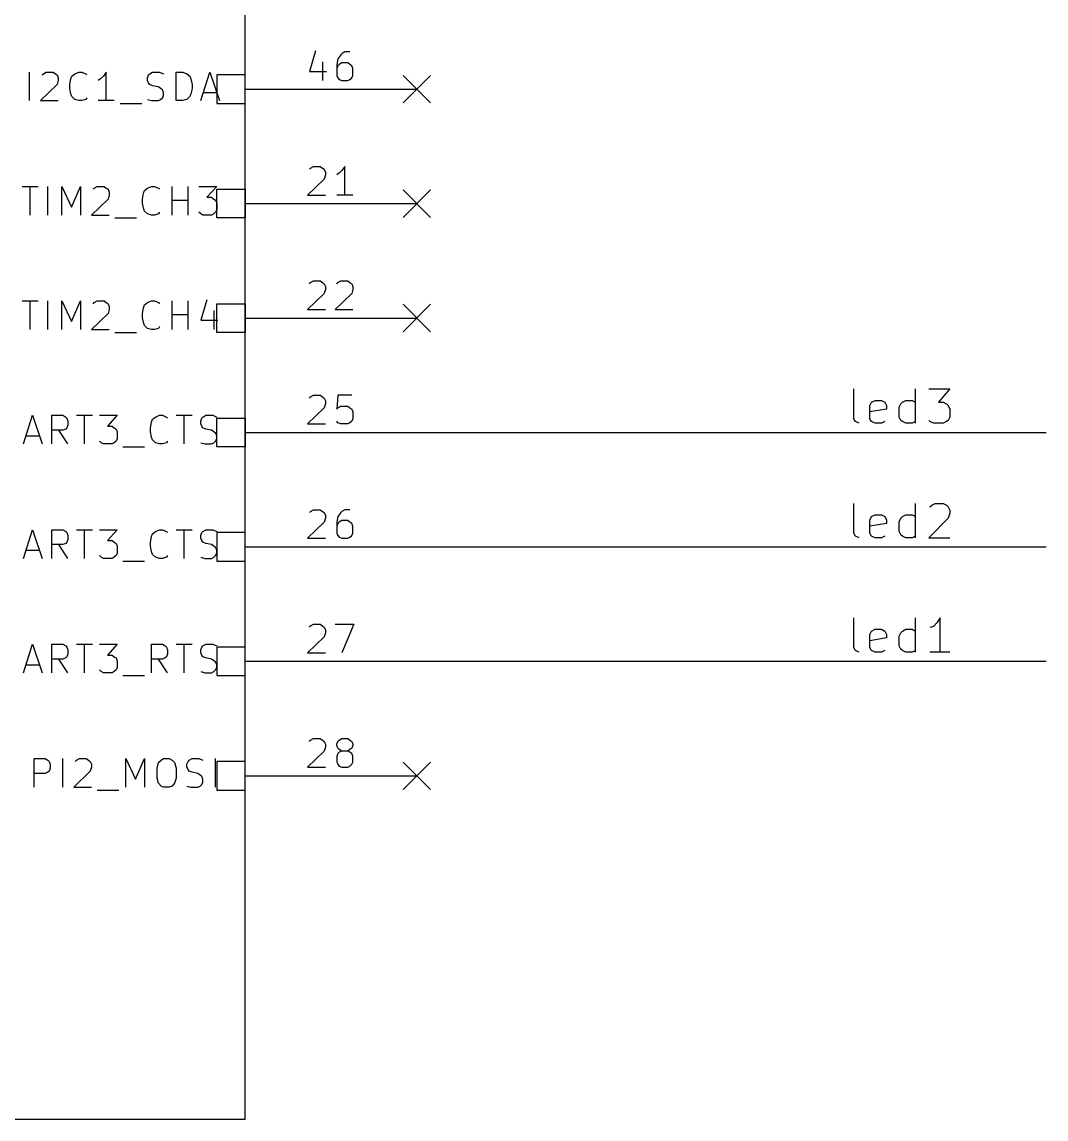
# Model space of a CAD drawing. Extents: x 4000 to 326700, y 4000 to 230000.
# Drawn here: x 130095 to 148000, y 113500 to 132675 of the extents above; entities that cross this region are included whole.
import ezdxf

# ---------------------------------------------------------------- set-up
doc = ezdxf.new("R2010")
doc.units = 0
for name, color, linetype in [('BLACK', 1, 'CONTINUOUS'), ('BLUE', 2, 'CONTINUOUS'), ('CYAN', 4, 'CONTINUOUS'), ('GREEN', 3, 'CONTINUOUS'), ('RED', 5, 'CONTINUOUS')]:
    doc.layers.add(name, color=color, linetype=linetype)

msp = doc.modelspace()

# ---------------------------------------------------------------- linework, layer by layer
at = {"layer": 'BLACK'}
for p, q in [((144640, 125740), (144640, 126260)), ((145720, 125660), (145720, 126260)), ((145950, 126260), (146320, 126260)), ((146320, 126260), (146120, 126030)), ((144920, 125970), (144950, 126030)), ((144950, 126030), (145010, 126060)), ((145010, 126060), (145120, 126060)), ((145120, 126060), (145180, 126030)), ((145180, 126030), (145210, 125970)), ((145430, 125940), (145460, 126000)), ((145460, 126000), (145490, 126030)), ((145490, 126030), (145550, 126060)), ((145550, 126060), (145660, 126060)), ((145660, 126060), (145720, 126030)), ((146120, 126030), (146200, 126030)), ((146200, 126030), (146260, 126000)), ((146260, 126000), (146290, 125970)), ((144920, 125740), (144920, 125970)), ((145210, 125910), (144920, 125860)), ((145210, 125970), (145210, 125910)), ((145430, 125770), (145430, 125940)), ((146290, 125970), (146320, 125910)), ((146320, 125910), (146320, 125770)), ((144670, 125690), (144640, 125740)), ((144730, 125660), (144670, 125690)), ((144950, 125690), (144920, 125740)), ((145010, 125660), (144950, 125690)), ((145120, 125660), (145010, 125660)), ((145180, 125690), (145120, 125660)), ((145460, 125710), (145430, 125770)), ((145490, 125690), (145460, 125710)), ((145550, 125660), (145490, 125690)), ((145660, 125660), (145550, 125660)), ((145720, 125690), (145660, 125660)), ((145970, 125690), (145950, 125710)), ((146030, 125660), (145970, 125690)), ((146200, 125660), (146030, 125660)), ((146260, 125690), (146200, 125660)), ((146290, 125710), (146260, 125690)), ((146320, 125770), (146290, 125710)), ((144640, 123740), (144640, 124260)), ((145720, 123660), (145720, 124260)), ((146000, 124230), (146060, 124260)), ((146060, 124260), (146200, 124260)), ((146200, 124260), (146260, 124230)), ((145970, 124200), (146000, 124230)), ((146260, 124230), (146290, 124200)), ((146290, 124200), (146320, 124140)), ((146320, 124090), (146290, 124000)), ((146320, 124140), (146320, 124090)), ((144920, 123970), (144950, 124030)), ((144920, 123740), (144920, 123970)), ((145210, 123910), (144920, 123860)), ((144950, 124030), (145010, 124060)), ((145010, 124060), (145120, 124060)), ((145120, 124060), (145180, 124030)), ((145180, 124030), (145210, 123970)), ((145210, 123970), (145210, 123910)), ((145430, 123940), (145460, 124000)), ((145430, 123770), (145430, 123940)), ((145460, 124000), (145490, 124030)), ((145490, 124030), (145550, 124060)), ((145550, 124060), (145660, 124060)), ((145660, 124060), (145720, 124030)), ((146290, 124000), (145950, 123660)), ((144670, 123690), (144640, 123740)), ((144730, 123660), (144670, 123690)), ((144950, 123690), (144920, 123740)), ((145010, 123660), (144950, 123690)), ((145180, 123690), (145120, 123660)), ((145460, 123710), (145430, 123770)), ((145490, 123690), (145460, 123710)), ((145550, 123660), (145490, 123690)), ((145720, 123690), (145660, 123660)), ((145120, 123660), (145010, 123660)), ((145660, 123660), (145550, 123660)), ((145950, 123660), (146320, 123660)), ((144640, 121740), (144640, 122260)), ((145720, 121660), (145720, 122260)), ((146090, 122170), (146030, 122110)), ((146150, 122260), (146090, 122170)), ((146150, 121660), (146150, 122260)), ((144920, 121970), (144950, 122030)), ((144920, 121740), (144920, 121970)), ((144950, 122030), (145010, 122060)), ((145010, 122060), (145120, 122060)), ((145120, 122060), (145180, 122030)), ((145180, 122030), (145210, 121970)), ((145210, 121970), (145210, 121910)), ((145430, 121940), (145460, 122000)), ((145460, 122000), (145490, 122030)), ((145490, 122030), (145550, 122060)), ((145550, 122060), (145660, 122060)), ((145660, 122060), (145720, 122030)), ((146030, 122110), (145970, 122090)), ((145210, 121910), (144920, 121860)), ((145430, 121770), (145430, 121940)), ((145460, 121710), (145430, 121770)), ((144670, 121690), (144640, 121740)), ((144730, 121660), (144670, 121690)), ((144950, 121690), (144920, 121740)), ((145010, 121660), (144950, 121690)), ((145120, 121660), (145010, 121660)), ((145180, 121690), (145120, 121660)), ((145490, 121690), (145460, 121710)), ((145550, 121660), (145490, 121690)), ((145660, 121660), (145550, 121660)), ((145720, 121690), (145660, 121660)), ((146320, 121660), (145970, 121660))]:
    msp.add_line(p, q, dxfattribs=at)
at = {"layer": 'BLUE'}
for p, q in [((136760, 131740), (137240, 131260)), ((137240, 131740), (136760, 131260)), ((136760, 129740), (137240, 129260)), ((137240, 129740), (136760, 129260)), ((136760, 127740), (137240, 127260)), ((137240, 127740), (136760, 127260)), ((136760, 119740), (137240, 119260)), ((137240, 119740), (136760, 119260))]:
    msp.add_line(p, q, dxfattribs=at)
at = {"layer": 'CYAN'}
for p, q in [((130230, 131300), (130230, 131800)), ((130450, 131750), (130470, 131770)), ((130470, 131770), (130520, 131800)), ((130520, 131800), (130640, 131800)), ((130640, 131800), (130680, 131770)), ((130680, 131770), (130710, 131750)), ((130710, 131750), (130730, 131700)), ((130970, 131730), (131020, 131770)), ((131020, 131770), (131090, 131800)), ((131090, 131800), (131140, 131800)), ((131140, 131800), (131210, 131770)), ((131210, 131770), (131230, 131750)), ((131570, 131800), (131520, 131730)), ((131570, 131300), (131570, 131800)), ((132290, 131700), (132310, 131750)), ((132310, 131750), (132330, 131770)), ((132330, 131770), (132380, 131800)), ((132380, 131800), (132500, 131800)), ((132500, 131800), (132570, 131770)), ((132790, 131300), (132790, 131800)), ((132790, 131800), (132910, 131800)), ((132910, 131800), (132980, 131770)), ((132980, 131770), (133030, 131730)), ((133220, 131300), (133380, 131800)), ((133380, 131800), (133550, 131300)), ((130710, 131580), (130420, 131300)), ((130730, 131650), (130710, 131580)), ((130730, 131700), (130730, 131650)), ((130930, 131580), (130950, 131680)), ((130930, 131510), (130930, 131580)), ((130950, 131680), (130970, 131730)), ((131470, 131680), (131430, 131650)), ((131520, 131730), (131470, 131680)), ((132290, 131650), (132290, 131700)), ((132310, 131610), (132290, 131650)), ((132330, 131580), (132310, 131610)), ((132380, 131560), (132330, 131580)), ((132480, 131540), (132380, 131560)), ((133030, 131730), (133050, 131680)), ((133050, 131680), (133070, 131580)), ((133070, 131580), (133070, 131510)), ((130950, 131420), (130930, 131510)), ((130970, 131370), (130950, 131420)), ((131020, 131320), (130970, 131370)), ((131230, 131350), (131210, 131320)), ((132520, 131510), (132480, 131540)), ((132550, 131490), (132520, 131510)), ((132520, 131320), (132550, 131350)), ((132570, 131440), (132550, 131490)), ((132550, 131350), (132570, 131390)), ((132570, 131390), (132570, 131440)), ((133030, 131370), (132980, 131320)), ((133050, 131420), (133030, 131370)), ((133070, 131510), (133050, 131420)), ((133270, 131440), (133500, 131440)), ((130420, 131300), (130730, 131300)), ((131090, 131300), (131020, 131320)), ((131140, 131300), (131090, 131300)), ((131210, 131320), (131140, 131300)), ((131710, 131300), (131430, 131300)), ((131810, 131250), (132190, 131250)), ((132290, 131320), (132360, 131300)), ((132360, 131300), (132480, 131300)), ((132480, 131300), (132520, 131320)), ((132910, 131300), (132790, 131300)), ((132980, 131320), (132910, 131300)), ((130100, 129800), (130380, 129800)), ((130240, 129300), (130240, 129800)), ((130550, 129300), (130550, 129800)), ((130790, 129300), (130790, 129800)), ((130790, 129800), (130960, 129440)), ((130960, 129440), (131120, 129800)), ((131120, 129800), (131120, 129300)), ((131340, 129750), (131360, 129770)), ((131360, 129770), (131410, 129800)), ((131410, 129800), (131530, 129800)), ((131530, 129800), (131570, 129770)), ((131570, 129770), (131600, 129750)), ((131600, 129750), (131620, 129700)), ((131620, 129650), (131600, 129580)), ((131620, 129700), (131620, 129650)), ((132200, 129580), (132220, 129680)), ((132220, 129680), (132240, 129730)), ((132240, 129730), (132290, 129770)), ((132290, 129770), (132360, 129800)), ((132360, 129800), (132410, 129800)), ((132410, 129800), (132480, 129770)), ((132480, 129770), (132500, 129750)), ((132720, 129300), (132720, 129800)), ((133000, 129300), (133000, 129800)), ((133190, 129800), (133500, 129800)), ((133500, 129800), (133330, 129610)), ((131600, 129580), (131310, 129300)), ((132200, 129510), (132200, 129580)), ((132220, 129420), (132200, 129510)), ((132720, 129560), (133000, 129560)), ((133330, 129610), (133410, 129610)), ((133410, 129610), (133450, 129580)), ((133450, 129580), (133480, 129560)), ((133480, 129560), (133500, 129510)), ((133500, 129510), (133500, 129390)), ((131310, 129300), (131620, 129300)), ((131720, 129250), (132100, 129250)), ((132240, 129370), (132220, 129420)), ((132290, 129320), (132240, 129370)), ((132360, 129300), (132290, 129320)), ((132410, 129300), (132360, 129300)), ((132480, 129320), (132410, 129300)), ((132500, 129350), (132480, 129320)), ((133220, 129320), (133190, 129350)), ((133260, 129300), (133220, 129320)), ((133410, 129300), (133260, 129300)), ((133450, 129320), (133410, 129300)), ((133480, 129350), (133450, 129320)), ((133500, 129390), (133480, 129350)), ((130100, 127800), (130380, 127800)), ((130240, 127300), (130240, 127800)), ((130550, 127300), (130550, 127800)), ((130790, 127300), (130790, 127800)), ((130790, 127800), (130960, 127440)), ((130960, 127440), (131120, 127800)), ((131120, 127800), (131120, 127300)), ((131340, 127750), (131360, 127770)), ((131360, 127770), (131410, 127800)), ((131410, 127800), (131530, 127800)), ((131530, 127800), (131570, 127770)), ((131570, 127770), (131600, 127750)), ((131600, 127750), (131620, 127700)), ((132220, 127680), (132240, 127730)), ((132240, 127730), (132290, 127770)), ((132290, 127770), (132360, 127800)), ((132360, 127800), (132410, 127800)), ((132410, 127800), (132480, 127770)), ((132480, 127770), (132500, 127750)), ((132720, 127300), (132720, 127800)), ((133000, 127300), (133000, 127800)), ((133330, 127820), (133220, 127460)), ((131600, 127580), (131310, 127300)), ((131620, 127650), (131600, 127580)), ((131620, 127700), (131620, 127650)), ((132200, 127580), (132220, 127680)), ((132200, 127510), (132200, 127580)), ((132720, 127560), (133000, 127560)), ((133450, 127630), (133450, 127300)), ((132220, 127420), (132200, 127510)), ((132240, 127370), (132220, 127420)), ((132290, 127320), (132240, 127370)), ((132500, 127350), (132480, 127320)), ((133220, 127460), (133520, 127460)), ((131310, 127300), (131620, 127300)), ((131720, 127250), (132100, 127250)), ((132360, 127300), (132290, 127320)), ((132410, 127300), (132360, 127300)), ((132480, 127320), (132410, 127300)), ((130120, 125300), (130280, 125800)), ((130280, 125800), (130450, 125300)), ((130620, 125300), (130620, 125800)), ((130620, 125800), (130810, 125800)), ((130810, 125800), (130860, 125770)), ((131050, 125800), (131330, 125800)), ((131190, 125300), (131190, 125800)), ((131450, 125800), (131760, 125800)), ((131760, 125800), (131590, 125610)), ((132430, 125770), (132500, 125800)), ((132500, 125800), (132550, 125800)), ((132550, 125800), (132620, 125770)), ((132790, 125800), (133070, 125800)), ((132930, 125300), (132930, 125800)), ((133260, 125770), (133310, 125800)), ((133310, 125800), (133430, 125800)), ((133430, 125800), (133500, 125770)), ((130860, 125770), (130880, 125750)), ((130880, 125750), (130900, 125700)), ((130900, 125630), (130880, 125580)), ((130900, 125700), (130900, 125630)), ((131590, 125610), (131670, 125610)), ((131670, 125610), (131710, 125580)), ((132340, 125580), (132360, 125680)), ((132360, 125680), (132380, 125730)), ((132380, 125730), (132430, 125770)), ((132620, 125770), (132640, 125750)), ((133220, 125700), (133240, 125750)), ((133220, 125650), (133220, 125700)), ((133240, 125610), (133220, 125650)), ((133240, 125750), (133260, 125770)), ((133260, 125580), (133240, 125610)), ((130170, 125440), (130400, 125440)), ((130810, 125540), (130620, 125540)), ((130900, 125300), (130740, 125540)), ((130860, 125560), (130810, 125540)), ((130880, 125580), (130860, 125560)), ((131710, 125580), (131740, 125560)), ((131740, 125560), (131760, 125510)), ((131760, 125510), (131760, 125390)), ((132340, 125510), (132340, 125580)), ((132360, 125420), (132340, 125510)), ((132380, 125370), (132360, 125420)), ((133310, 125560), (133260, 125580)), ((133410, 125540), (133310, 125560)), ((133450, 125510), (133410, 125540)), ((133480, 125490), (133450, 125510)), ((133500, 125440), (133480, 125490)), ((133500, 125390), (133500, 125440)), ((131480, 125320), (131450, 125350)), ((131520, 125300), (131480, 125320)), ((131670, 125300), (131520, 125300)), ((131710, 125320), (131670, 125300)), ((131740, 125350), (131710, 125320)), ((131760, 125390), (131740, 125350)), ((131860, 125250), (132240, 125250)), ((132430, 125320), (132380, 125370)), ((132500, 125300), (132430, 125320)), ((132550, 125300), (132500, 125300)), ((132620, 125320), (132550, 125300)), ((132640, 125350), (132620, 125320)), ((133220, 125320), (133290, 125300)), ((133290, 125300), (133410, 125300)), ((133410, 125300), (133450, 125320)), ((133450, 125320), (133480, 125350)), ((133480, 125350), (133500, 125390)), ((130120, 123300), (130280, 123800)), ((130280, 123800), (130450, 123300)), ((130620, 123300), (130620, 123800)), ((130620, 123800), (130810, 123800)), ((130810, 123800), (130860, 123770)), ((130860, 123770), (130880, 123750)), ((130880, 123750), (130900, 123700)), ((130900, 123700), (130900, 123630)), ((131050, 123800), (131330, 123800)), ((131190, 123300), (131190, 123800)), ((131450, 123800), (131760, 123800)), ((131760, 123800), (131590, 123610)), ((132340, 123580), (132360, 123680)), ((132360, 123680), (132380, 123730)), ((132380, 123730), (132430, 123770)), ((132430, 123770), (132500, 123800)), ((132500, 123800), (132550, 123800)), ((132550, 123800), (132620, 123770)), ((132620, 123770), (132640, 123750)), ((132790, 123800), (133070, 123800)), ((132930, 123300), (132930, 123800)), ((133220, 123700), (133240, 123750)), ((133220, 123650), (133220, 123700)), ((133240, 123750), (133260, 123770)), ((133260, 123770), (133310, 123800)), ((133310, 123800), (133430, 123800)), ((133430, 123800), (133500, 123770)), ((130810, 123540), (130620, 123540)), ((130900, 123300), (130740, 123540)), ((130860, 123560), (130810, 123540)), ((130880, 123580), (130860, 123560)), ((130900, 123630), (130880, 123580)), ((131590, 123610), (131670, 123610)), ((131670, 123610), (131710, 123580)), ((131710, 123580), (131740, 123560)), ((131740, 123560), (131760, 123510)), ((131760, 123510), (131760, 123390)), ((132340, 123510), (132340, 123580)), ((132360, 123420), (132340, 123510)), ((133240, 123610), (133220, 123650)), ((133260, 123580), (133240, 123610)), ((133310, 123560), (133260, 123580)), ((133410, 123540), (133310, 123560)), ((133450, 123510), (133410, 123540)), ((133480, 123490), (133450, 123510)), ((133500, 123440), (133480, 123490)), ((130170, 123440), (130400, 123440)), ((131480, 123320), (131450, 123350)), ((131520, 123300), (131480, 123320)), ((131670, 123300), (131520, 123300)), ((131710, 123320), (131670, 123300)), ((131740, 123350), (131710, 123320)), ((131760, 123390), (131740, 123350)), ((132380, 123370), (132360, 123420)), ((132430, 123320), (132380, 123370)), ((132500, 123300), (132430, 123320)), ((132550, 123300), (132500, 123300)), ((132620, 123320), (132550, 123300)), ((132640, 123350), (132620, 123320)), ((133220, 123320), (133290, 123300)), ((133290, 123300), (133410, 123300)), ((133410, 123300), (133450, 123320)), ((133450, 123320), (133480, 123350)), ((133480, 123350), (133500, 123390)), ((133500, 123390), (133500, 123440)), ((131860, 123250), (132240, 123250)), ((130120, 121300), (130280, 121800)), ((130280, 121800), (130450, 121300)), ((130620, 121300), (130620, 121800)), ((130620, 121800), (130810, 121800)), ((130810, 121800), (130860, 121770)), ((130860, 121770), (130880, 121750)), ((131050, 121800), (131330, 121800)), ((131190, 121300), (131190, 121800)), ((131450, 121800), (131760, 121800)), ((131760, 121800), (131590, 121610)), ((132360, 121300), (132360, 121800)), ((132360, 121800), (132550, 121800)), ((132550, 121800), (132600, 121770)), ((132600, 121770), (132620, 121750)), ((132790, 121800), (133070, 121800)), ((132930, 121300), (132930, 121800)), ((133240, 121750), (133260, 121770)), ((133260, 121770), (133310, 121800)), ((133310, 121800), (133430, 121800)), ((133430, 121800), (133500, 121770)), ((130880, 121580), (130860, 121560)), ((130880, 121750), (130900, 121700)), ((130900, 121630), (130880, 121580)), ((130900, 121700), (130900, 121630)), ((131590, 121610), (131670, 121610)), ((131670, 121610), (131710, 121580)), ((131710, 121580), (131740, 121560)), ((132620, 121580), (132600, 121560)), ((132620, 121750), (132640, 121700)), ((132640, 121630), (132620, 121580)), ((132640, 121700), (132640, 121630)), ((133220, 121700), (133240, 121750)), ((133220, 121650), (133220, 121700)), ((133240, 121610), (133220, 121650)), ((133260, 121580), (133240, 121610)), ((133310, 121560), (133260, 121580)), ((130170, 121440), (130400, 121440)), ((130810, 121540), (130620, 121540)), ((130900, 121300), (130740, 121540)), ((130860, 121560), (130810, 121540)), ((131740, 121560), (131760, 121510)), ((131760, 121390), (131740, 121350)), ((131760, 121510), (131760, 121390)), ((132550, 121540), (132360, 121540)), ((132640, 121300), (132480, 121540)), ((132600, 121560), (132550, 121540)), ((133410, 121540), (133310, 121560)), ((133450, 121510), (133410, 121540)), ((133480, 121490), (133450, 121510)), ((133500, 121440), (133480, 121490)), ((133480, 121350), (133500, 121390)), ((133500, 121390), (133500, 121440)), ((131480, 121320), (131450, 121350)), ((131520, 121300), (131480, 121320)), ((131670, 121300), (131520, 121300)), ((131710, 121320), (131670, 121300)), ((131740, 121350), (131710, 121320)), ((131860, 121250), (132240, 121250)), ((133220, 121320), (133290, 121300)), ((133290, 121300), (133410, 121300)), ((133410, 121300), (133450, 121320)), ((133450, 121320), (133480, 121350)), ((130310, 119300), (130310, 119800)), ((130310, 119800), (130500, 119800)), ((130500, 119800), (130550, 119770)), ((130550, 119770), (130570, 119750)), ((130570, 119750), (130590, 119700)), ((130590, 119700), (130590, 119630)), ((130810, 119300), (130810, 119800)), ((131030, 119750), (131050, 119770)), ((131050, 119770), (131100, 119800)), ((131100, 119800), (131220, 119800)), ((131220, 119800), (131260, 119770)), ((131260, 119770), (131290, 119750)), ((131290, 119750), (131310, 119700)), ((131310, 119700), (131310, 119650)), ((131910, 119300), (131910, 119800)), ((131910, 119800), (132080, 119440)), ((132080, 119440), (132240, 119800)), ((132240, 119800), (132240, 119300)), ((132460, 119630), (132480, 119730)), ((132480, 119730), (132530, 119770)), ((132530, 119770), (132570, 119800)), ((132570, 119800), (132670, 119800)), ((132670, 119800), (132720, 119770)), ((132720, 119770), (132760, 119730)), ((132760, 119730), (132790, 119630)), ((132980, 119700), (133000, 119750)), ((132980, 119650), (132980, 119700)), ((133000, 119750), (133020, 119770)), ((133020, 119770), (133070, 119800)), ((133070, 119800), (133190, 119800)), ((133190, 119800), (133260, 119770)), ((133480, 119300), (133480, 119800)), ((130500, 119540), (130310, 119540)), ((130550, 119560), (130500, 119540)), ((130570, 119580), (130550, 119560)), ((130590, 119630), (130570, 119580)), ((131290, 119580), (131000, 119300)), ((131310, 119650), (131290, 119580)), ((132460, 119460), (132460, 119630)), ((132790, 119630), (132790, 119460)), ((133000, 119610), (132980, 119650)), ((133020, 119580), (133000, 119610)), ((133070, 119560), (133020, 119580)), ((133170, 119540), (133070, 119560)), ((133210, 119510), (133170, 119540)), ((133240, 119490), (133210, 119510)), ((133260, 119440), (133240, 119490)), ((131000, 119300), (131310, 119300)), ((132480, 119370), (132460, 119460)), ((132530, 119320), (132480, 119370)), ((132570, 119300), (132530, 119320)), ((132670, 119300), (132570, 119300)), ((132720, 119320), (132670, 119300)), ((132760, 119370), (132720, 119320)), ((132790, 119460), (132760, 119370)), ((132980, 119320), (133050, 119300)), ((133050, 119300), (133170, 119300)), ((133170, 119300), (133210, 119320)), ((133210, 119320), (133240, 119350)), ((133240, 119350), (133260, 119390)), ((133260, 119390), (133260, 119440)), ((131410, 119250), (131790, 119250))]:
    msp.add_line(p, q, dxfattribs=at)
at = {"layer": 'GREEN'}
for p, q in [((137000, 125500), (148000, 125500)), ((137000, 123500), (148000, 123500)), ((137000, 121500), (148000, 121500))]:
    msp.add_line(p, q, dxfattribs=at)
at = {"layer": 'RED'}
for p, q in [((134000, 113500), (134000, 196500)), ((135230, 132170), (135120, 131810)), ((135690, 132120), (135670, 132100)), ((135740, 132150), (135690, 132120)), ((135830, 132150), (135740, 132150)), ((135350, 131980), (135350, 131650)), ((135620, 132030), (135600, 131930)), ((135600, 131930), (135600, 131740)), ((135670, 132100), (135620, 132030)), ((135640, 131930), (135620, 131910)), ((135690, 131960), (135640, 131930)), ((135790, 131960), (135690, 131960)), ((135830, 131930), (135790, 131960)), ((135860, 131910), (135830, 131930)), ((133500, 131750), (133500, 131250)), ((134000, 131750), (133500, 131750)), ((134000, 131250), (134000, 131750)), ((135120, 131810), (135420, 131810)), ((135620, 131910), (135600, 131860)), ((135600, 131740), (135620, 131700)), ((135880, 131860), (135860, 131910)), ((135860, 131700), (135880, 131740)), ((135880, 131740), (135880, 131860)), ((135620, 131700), (135640, 131670)), ((135640, 131670), (135690, 131650)), ((135690, 131650), (135790, 131650)), ((135790, 131650), (135830, 131670)), ((135830, 131670), (135860, 131700)), ((134000, 131500), (137000, 131500)), ((133500, 131250), (134000, 131250)), ((135120, 130100), (135140, 130120)), ((135140, 130120), (135190, 130150)), ((135190, 130150), (135310, 130150)), ((135310, 130150), (135350, 130120)), ((135350, 130120), (135380, 130100)), ((135380, 130100), (135400, 130050)), ((135400, 130050), (135400, 130000)), ((135640, 130030), (135600, 130000)), ((135690, 130080), (135640, 130030)), ((135740, 130150), (135690, 130080)), ((135740, 129650), (135740, 130150)), ((135380, 129930), (135090, 129650)), ((135400, 130000), (135380, 129930)), ((133500, 129250), (133500, 129750)), ((133500, 129750), (134000, 129750)), ((134000, 129750), (134000, 129250)), ((135090, 129650), (135400, 129650)), ((135880, 129650), (135600, 129650)), ((134000, 129500), (137000, 129500)), ((134000, 129250), (133500, 129250)), ((135120, 128100), (135140, 128120)), ((135140, 128120), (135190, 128150)), ((135190, 128150), (135310, 128150)), ((135310, 128150), (135350, 128120)), ((135350, 128120), (135380, 128100)), ((135380, 128100), (135400, 128050)), ((135600, 128100), (135620, 128120)), ((135620, 128120), (135670, 128150)), ((135670, 128150), (135790, 128150)), ((135790, 128150), (135830, 128120)), ((135830, 128120), (135860, 128100)), ((135860, 128100), (135880, 128050)), ((135380, 127930), (135090, 127650)), ((135400, 128000), (135380, 127930)), ((135400, 128050), (135400, 128000)), ((135860, 127930), (135570, 127650)), ((135880, 128000), (135860, 127930)), ((135880, 128050), (135880, 128000)), ((133500, 127250), (133500, 127750)), ((133500, 127750), (134000, 127750)), ((134000, 127750), (134000, 127250)), ((135090, 127650), (135400, 127650)), ((135570, 127650), (135880, 127650)), ((134000, 127500), (137000, 127500)), ((134000, 127250), (133500, 127250)), ((135120, 126100), (135140, 126120)), ((135140, 126120), (135190, 126150)), ((135190, 126150), (135310, 126150)), ((135310, 126150), (135350, 126120)), ((135350, 126120), (135380, 126100)), ((135380, 126100), (135400, 126050)), ((135400, 126000), (135380, 125930)), ((135400, 126050), (135400, 126000)), ((135620, 126150), (135600, 125910)), ((135860, 126150), (135620, 126150)), ((135380, 125930), (135090, 125650)), ((135600, 125910), (135620, 125930)), ((135620, 125930), (135670, 125960)), ((135670, 125960), (135790, 125960)), ((135790, 125960), (135830, 125930)), ((135830, 125930), (135860, 125910)), ((135860, 125910), (135880, 125860)), ((135880, 125860), (135880, 125740)), ((133500, 125250), (133500, 125750)), ((133500, 125750), (134000, 125750)), ((134000, 125750), (134000, 125250)), ((135090, 125650), (135400, 125650)), ((135620, 125670), (135600, 125700)), ((135670, 125650), (135620, 125670)), ((135790, 125650), (135670, 125650)), ((135830, 125670), (135790, 125650)), ((135860, 125700), (135830, 125670)), ((135880, 125740), (135860, 125700)), ((134000, 125500), (137000, 125500)), ((134000, 125250), (133500, 125250)), ((135120, 124100), (135140, 124120)), ((135140, 124120), (135190, 124150)), ((135190, 124150), (135310, 124150)), ((135310, 124150), (135350, 124120)), ((135350, 124120), (135380, 124100)), ((135380, 124100), (135400, 124050)), ((135670, 124100), (135620, 124030)), ((135690, 124120), (135670, 124100)), ((135740, 124150), (135690, 124120)), ((135830, 124150), (135740, 124150)), ((135380, 123930), (135090, 123650)), ((135400, 124000), (135380, 123930)), ((135400, 124050), (135400, 124000)), ((135620, 124030), (135600, 123930)), ((135600, 123930), (135600, 123740)), ((135620, 123910), (135600, 123860)), ((135640, 123930), (135620, 123910)), ((135690, 123960), (135640, 123930)), ((135790, 123960), (135690, 123960)), ((135830, 123930), (135790, 123960)), ((135860, 123910), (135830, 123930)), ((135880, 123860), (135860, 123910)), ((133500, 123750), (133500, 123250)), ((134000, 123750), (133500, 123750)), ((134000, 123250), (134000, 123750)), ((135600, 123740), (135620, 123700)), ((135620, 123700), (135640, 123670)), ((135830, 123670), (135860, 123700)), ((135860, 123700), (135880, 123740)), ((135880, 123740), (135880, 123860)), ((134000, 123500), (137000, 123500)), ((135090, 123650), (135400, 123650)), ((135640, 123670), (135690, 123650)), ((135690, 123650), (135790, 123650)), ((135790, 123650), (135830, 123670)), ((133500, 123250), (134000, 123250)), ((135140, 122120), (135190, 122150)), ((135190, 122150), (135310, 122150)), ((135310, 122150), (135350, 122120)), ((135570, 122150), (135900, 122150)), ((135900, 122150), (135690, 121650)), ((135120, 122100), (135140, 122120)), ((135350, 122120), (135380, 122100)), ((135380, 122100), (135400, 122050)), ((135400, 122000), (135380, 121930)), ((135400, 122050), (135400, 122000)), ((135380, 121930), (135090, 121650)), ((133500, 121750), (133500, 121250)), ((134000, 121750), (133500, 121750)), ((134000, 121250), (134000, 121750)), ((135090, 121650), (135400, 121650)), ((134000, 121500), (137000, 121500)), ((133500, 121250), (134000, 121250)), ((135120, 120100), (135140, 120120)), ((135140, 120120), (135190, 120150)), ((135190, 120150), (135310, 120150)), ((135310, 120150), (135350, 120120)), ((135350, 120120), (135380, 120100)), ((135380, 120100), (135400, 120050)), ((135400, 120050), (135400, 120000)), ((135600, 120050), (135620, 120100)), ((135600, 120030), (135600, 120050)), ((135620, 120100), (135640, 120120)), ((135640, 120120), (135690, 120150)), ((135690, 120150), (135790, 120150)), ((135790, 120150), (135830, 120120)), ((135830, 120120), (135860, 120100)), ((135860, 120100), (135880, 120050)), ((135880, 120050), (135880, 120030)), ((135380, 119930), (135090, 119650)), ((135400, 120000), (135380, 119930)), ((135620, 119980), (135600, 120030)), ((135620, 119890), (135600, 119840)), ((135640, 119960), (135620, 119980)), ((135640, 119910), (135620, 119890)), ((135690, 119930), (135640, 119960)), ((135690, 119930), (135640, 119910)), ((135790, 119930), (135690, 119930)), ((135830, 119960), (135790, 119930)), ((135830, 119910), (135790, 119930)), ((135860, 119980), (135830, 119960)), ((135860, 119890), (135830, 119910)), ((135880, 120030), (135860, 119980)), ((135880, 119840), (135860, 119890)), ((133500, 119750), (133500, 119250)), ((134000, 119750), (133500, 119750)), ((134000, 119250), (134000, 119750)), ((135600, 119840), (135600, 119740)), ((135600, 119740), (135620, 119700)), ((135620, 119700), (135640, 119670)), ((135640, 119670), (135690, 119650)), ((135790, 119650), (135830, 119670)), ((135830, 119670), (135860, 119700)), ((135860, 119700), (135880, 119740)), ((135880, 119740), (135880, 119840)), ((134000, 119500), (137000, 119500)), ((135090, 119650), (135400, 119650)), ((135690, 119650), (135790, 119650)), ((133500, 119250), (134000, 119250)), ((94000, 113500), (134000, 113500))]:
    msp.add_line(p, q, dxfattribs=at)

doc.saveas('drawing.dxf')
